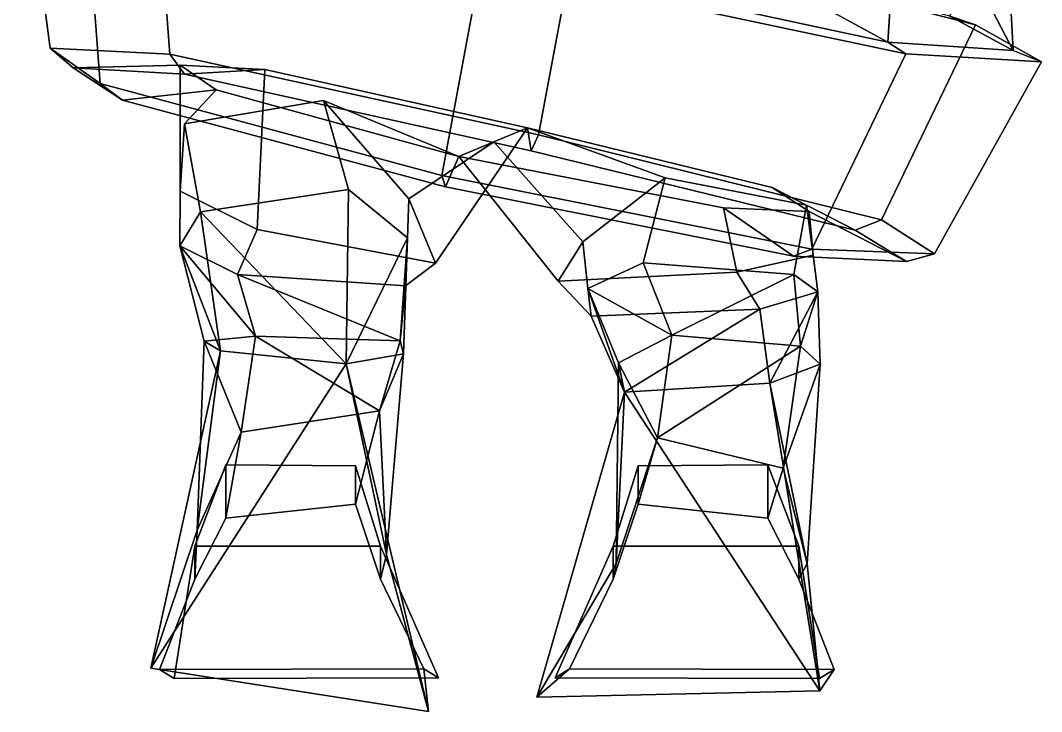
# Model space of a CAD drawing. Extents: x -126 to 174, y -161 to 360.
# Drawn here: x -122.9 to 136.5, y -161.5 to 14.1 of the extents above; entities that cross this region are included whole.
import ezdxf

# ---------------------------------------------------------------- set-up
doc = ezdxf.new("R2010")
doc.units = 0

msp = doc.modelspace()

# ---------------------------------------------------------------- linework, layer by layer
for points in [[(-89.199135, 61.610519, 90.85788), (-122.924171, 63.917114, 10.838101), (-115.377319, 7.059402, 6.566707), (-84.944992, 5.518326, 86.988861)], [(-115.377319, 7.059402, 6.566707), (-122.924171, 63.917114, 10.838101), (-106.915359, 54.168976, -82.74221), (-102.661209, -1.923218, -86.611229)], [(97.483215, 8.620117, -95.8974), (-3.684132, 30.384079, -113.898987), (-1.28747, 62.500732, -106.341522)], [(97.483215, 8.620117, -95.8974), (-1.28747, 62.500732, -106.341522), (100.868393, 61.088287, -73.541344)], [(129.29245, 6.478271, -19.910454), (100.868393, 61.088287, -73.541344), (126.259178, 64.00766, -5.459189)], [(113.161285, 15.205551, 57.731003), (129.29245, 6.478271, -19.910454), (126.259178, 64.00766, -5.459189)], [(8.735627, -14.946121, 109.758003), (18.735188, 38.815857, 111.944969), (-89.199135, 61.610519, 90.85788), (-84.944992, 5.518326, 86.988861)], [(129.29245, 6.478271, -19.910454), (97.483215, 8.620117, -95.8974), (100.868393, 61.088287, -73.541344)], [(-102.661209, -1.923218, -86.611229), (-106.915359, 54.168976, -82.74221), (-5.878995, 28.475464, -129.361099), (-15.889922, -25.289871, -131.546127)], [(18.735188, 38.815857, 111.944969), (119.744263, 13.033463, 65.324547), (113.161285, 15.205551, 57.731003), (17.699532, 39.449463, 99.731125)], [(8.735627, -14.946121, 109.758003), (95.841743, -36.512611, 64.896332), (119.744263, 13.033463, 65.324547), (18.735188, 38.815857, 111.944969)], [(102.028046, 5.591919, -108.275543), (-5.878995, 28.475464, -129.361099), (-3.684132, 30.384079, -113.898987), (97.483215, 8.620117, -95.8974)], [(78.125526, -43.954155, -108.703758), (-15.889922, -25.289871, -131.546127), (-5.878995, 28.475464, -129.361099), (102.028046, 5.591919, -108.275543)], [(119.744263, 13.033463, 65.324547), (95.841743, -36.512611, 64.896332), (109.312096, -45.178421, -20.890823), (136.507324, 3.602127, -20.864986)], [(136.507324, 3.602127, -20.864986), (129.29245, 6.478271, -19.910454), (113.161285, 15.205551, 57.731003), (119.744263, 13.033463, 65.324547)], [(102.028046, 5.591919, -108.275543), (97.483215, 8.620117, -95.8974), (129.29245, 6.478271, -19.910454), (136.507324, 3.602127, -20.864986)], [(-84.944992, 5.518326, 86.988861), (-115.377319, 7.059402, 6.566707), (-109.565987, 2.072052, 5.635538), (-81.279388, 0.472687, 77.849045)], [(-115.377319, 7.059402, 6.566707), (-102.661209, -1.923218, -86.611229), (-96.957466, -6.112747, -75.779358), (-109.565987, 2.072052, 5.635538)], [(8.735627, -14.946121, 109.758003), (-84.944992, 5.518326, 86.988861), (-81.279388, 0.472687, 77.849045), (6.830368, -18.9879, 97.353973)], [(109.312096, -45.178421, -20.890823), (78.125526, -43.954155, -108.703758), (102.028046, 5.591919, -108.275543), (136.507324, 3.602127, -20.864986)], [(-81.279388, 0.472687, 77.849045), (-109.565987, 2.072052, 5.635538), (-82.358452, 2.739426, 2.735739), (-60.832523, 1.688339, 60.214119)], [(-109.565987, 2.072052, 5.635538), (-96.957466, -6.112747, -75.779358), (-73.221054, -3.51535, -61.18026), (-82.358452, 2.739426, 2.735739)], [(-60.832523, 1.688339, 60.214119), (-82.358452, 2.739426, 2.735739), (-82.324669, -29.262009, -0.550142), (-62.766926, -38.959518, 32.586708)], [(-82.358452, 2.739426, 2.735739), (-73.221054, -3.51535, -61.18026), (-81.257591, -12.116119, -38.421757), (-82.324669, -29.262009, -0.550142)], [(6.830368, -18.9879, 97.353973), (-81.279388, 0.472687, 77.849045), (-60.832523, 1.688339, 60.214119), (5.94255, -13.127182, 76.605286)], [(5.94255, -13.127182, 76.605286), (-60.832523, 1.688339, 60.214119), (-62.766926, -38.959518, 32.586708), (-17.450201, -47.509613, 41.252895)], [(-102.661209, -1.923218, -86.611229), (-15.889922, -25.289871, -131.546127), (-14.962154, -28.141663, -116.189507), (-96.957466, -6.112747, -75.779358)], [(-96.957466, -6.112747, -75.779358), (-14.962154, -28.141663, -116.189507), (-11.555079, -20.476898, -94.852821), (-73.221054, -3.51535, -61.18026)], [(-73.221054, -3.51535, -61.18026), (-11.555079, -20.476898, -94.852821), (-45.897381, -6.212082, -67.990898), (-81.257591, -12.116119, -38.421757)], [(-77.162941, -34.541267, -26.039938), (-81.257591, -12.116119, -38.421757), (-45.897381, -6.212082, -67.990898), (-39.534019, -28.858902, -46.111271)], [(-24.590702, -41.078339, -25.661783), (-39.534019, -28.858902, -46.111271), (-45.897381, -6.212082, -67.990898), (-24.21336, -31.167946, -15.606462)], [(-11.555079, -20.476898, -94.852821), (-2.63441, -16.729858, -7.439778), (-24.21336, -31.167946, -15.606462), (-45.897381, -6.212082, -67.990898)], [(-82.445847, -43.100067, -7.9851), (-82.324669, -29.262009, -0.550142), (-81.257591, -12.116119, -38.421757), (-77.162941, -34.541267, -26.039938)], [(-2.63441, -16.729858, -7.439778), (5.94255, -13.127182, 76.605286), (-17.450201, -47.509613, 41.252895), (-24.21336, -31.167946, -15.606462)], [(19.925171, -42.0923, -5.638475), (40.905201, -25.893845, 52.176331), (5.94255, -13.127182, 76.605286), (-2.63441, -16.729858, -7.439778)], [(5.94255, -13.127182, 76.605286), (40.905201, -25.893845, 52.176331), (76.769081, -32.82692, 20.893387), (68.081497, -28.282753, 44.460548)], [(6.830368, -18.9879, 97.353973), (5.94255, -13.127182, 76.605286), (68.081497, -28.282753, 44.460548), (89.171898, -39.155365, 57.019531)], [(8.735627, -14.946121, 109.758003), (6.830368, -18.9879, 97.353973), (89.171898, -39.155365, 57.019531), (95.841743, -36.512611, 64.896332)], [(19.925171, -42.0923, -5.638475), (-2.63441, -16.729858, -7.439778), (-11.555079, -20.476898, -94.852821), (13.674922, -52.098694, -70.404907)], [(73.49382, -45.740799, -96.608871), (55.69297, -33.48645, -76.93383), (-11.555079, -20.476898, -94.852821), (-14.962154, -28.141663, -116.189507)], [(55.69297, -33.48645, -76.93383), (59.069397, -49.860069, -58.784416), (13.674922, -52.098694, -70.404907), (-11.555079, -20.476898, -94.852821)], [(78.125526, -43.954155, -108.703758), (73.49382, -45.740799, -96.608871), (-14.962154, -28.141663, -116.189507), (-15.889922, -25.289871, -131.546127)], [(35.31126, -47.489677, 18.889938), (40.905201, -25.893845, 52.176331), (19.925171, -42.0923, -5.638475), (21.189959, -53.994461, -4.652997)], [(35.31126, -47.489677, 18.889938), (73.560257, -50.411438, -1.310826), (76.769081, -32.82692, 20.893387), (40.905201, -25.893845, 52.176331)], [(68.081497, -28.282753, 44.460548), (76.769081, -32.82692, 20.893387), (78.455261, -45.473686, -19.801266), (77.490082, -34.423615, -16.798096)], [(89.171898, -39.155365, 57.019531), (68.081497, -28.282753, 44.460548), (77.490082, -34.423615, -16.798096), (102.204147, -47.162186, -20.243229)], [(-67.759377, -50.434593, 2.934884), (-62.766926, -38.959518, 32.586708), (-82.324669, -29.262009, -0.550142), (-82.445847, -43.100067, -7.9851)], [(-40.14677, -73.089523, -40.894901), (-77.162941, -34.541267, -26.039938), (-39.534019, -28.858902, -46.111271)], [(-40.14677, -73.089523, -40.894901), (-39.534019, -28.858902, -46.111271), (-24.590702, -41.078339, -25.661783)], [(-25.066999, -53.310165, -1.534623), (-24.590702, -41.078339, -25.661783), (-24.21336, -31.167946, -15.606462), (-17.450201, -47.509613, 41.252895)], [(77.490082, -34.423615, -16.798096), (78.455261, -45.473686, -19.801266), (59.069397, -49.860069, -58.784416), (55.69297, -33.48645, -76.93383)], [(102.204147, -47.162186, -20.243229), (77.490082, -34.423615, -16.798096), (55.69297, -33.48645, -76.93383), (73.49382, -45.740799, -96.608871)], [(73.560257, -50.411438, -1.310826), (79.632622, -54.798973, -20.557674), (78.455261, -45.473686, -19.801266), (76.769081, -32.82692, 20.893387)], [(-72.123909, -69.855217, -23.527189), (-82.445847, -43.100067, -7.9851), (-77.162941, -34.541267, -26.039938)], [(-72.123909, -69.855217, -23.527189), (-77.162941, -34.541267, -26.039938), (-40.14677, -73.089523, -40.894901)], [(95.841743, -36.512611, 64.896332), (89.171898, -39.155365, 57.019531), (102.204147, -47.162186, -20.243229), (109.312096, -45.178421, -20.890823)], [(-25.066999, -53.310165, -1.534623), (-17.450201, -47.509613, 41.252895), (-62.766926, -38.959518, 32.586708), (-67.759377, -50.434593, 2.934884)], [(-25.595402, -70.617409, -22.842407), (-40.14677, -73.089523, -40.894901), (-24.590702, -41.078339, -25.661783)], [(-26.451664, -67.291336, -1.057654), (-25.595402, -70.617409, -22.842407), (-24.590702, -41.078339, -25.661783)], [(-26.451664, -67.291336, -1.057654), (-24.590702, -41.078339, -25.661783), (-25.066999, -53.310165, -1.534623)], [(-63.222088, -66.086395, 2.367022), (-67.759377, -50.434593, 2.934884), (-82.445847, -43.100067, -7.9851)], [(-63.222088, -66.086395, 2.367022), (-82.445847, -43.100067, -7.9851), (-76.205101, -67.34938, -7.535728)], [(-76.205101, -67.34938, -7.535728), (-82.445847, -43.100067, -7.9851), (-72.123909, -69.855217, -23.527189)], [(21.189959, -53.994461, -4.652997), (19.925171, -42.0923, -5.638475), (13.674922, -52.098694, -70.404907), (22.057007, -60.994278, -33.455135)], [(109.312096, -45.178421, -20.890823), (102.204147, -47.162186, -20.243229), (73.49382, -45.740799, -96.608871), (78.125526, -43.954155, -108.703758)], [(79.632622, -54.798973, -20.557674), (64.944984, -59.189438, -35.335125), (59.069397, -49.860069, -58.784416), (78.455261, -45.473686, -19.801266)], [(42.580311, -65.842133, 33.16544), (35.31126, -47.489677, 18.889938), (21.189959, -53.994461, -4.652997)], [(42.580311, -65.842133, 33.16544), (73.560257, -50.411438, -1.310826), (35.31126, -47.489677, 18.889938)], [(-26.451664, -67.291336, -1.057654), (-25.066999, -53.310165, -1.534623), (-67.759377, -50.434593, 2.934884)], [(-26.451664, -67.291336, -1.057654), (-67.759377, -50.434593, 2.934884), (-63.222088, -66.086395, 2.367022)], [(64.944984, -59.189438, -35.335125), (22.057007, -60.994278, -33.455135), (13.674922, -52.098694, -70.404907), (59.069397, -49.860069, -58.784416)], [(42.580311, -65.842133, 33.16544), (75.238518, -68.600288, 15.325467), (73.560257, -50.411438, -1.310826)], [(75.238518, -68.600288, 15.325467), (79.632622, -54.798973, -20.557674), (73.560257, -50.411438, -1.310826)], [(42.580311, -65.842133, 33.16544), (21.189959, -53.994461, -4.652997), (29.054703, -72.889542, 11.943208)], [(30.564674, -80.339981, -14.464256), (21.189959, -53.994461, -4.652997), (22.057007, -60.994278, -33.455135)], [(29.054703, -72.889542, 11.943208), (21.189959, -53.994461, -4.652997), (30.564674, -80.339981, -14.464256)], [(67.428352, -78.023888, -15.633836), (64.944984, -59.189438, -35.335125), (79.632622, -54.798973, -20.557674)], [(80.234444, -73.214973, -2.050997), (67.428352, -78.023888, -15.633836), (79.632622, -54.798973, -20.557674)], [(75.238518, -68.600288, 15.325467), (80.234444, -73.214973, -2.050997), (79.632622, -54.798973, -20.557674)], [(30.564674, -80.339981, -14.464256), (22.057007, -60.994278, -33.455135), (64.944984, -59.189438, -35.335125)], [(67.428352, -78.023888, -15.633836), (30.564674, -80.339981, -14.464256), (64.944984, -59.189438, -35.335125)], [(-78.024666, -115.359367, -0.72387), (-66.829094, -90.442291, 3.207973), (-76.205101, -67.34938, -7.535728)], [(-78.024666, -115.359367, -0.72387), (-76.205101, -67.34938, -7.535728), (-72.123909, -69.855217, -23.527189)], [(-66.829094, -90.442291, 3.207973), (-63.222088, -66.086395, 2.367022), (-76.205101, -67.34938, -7.535728)], [(-66.829094, -90.442291, 3.207973), (-31.729546, -85.079422, 1.277142), (-63.222088, -66.086395, 2.367022)], [(-31.729546, -85.079422, 1.277142), (-26.451664, -67.291336, -1.057654), (-63.222088, -66.086395, 2.367022)], [(-31.729546, -85.079422, 1.277142), (-25.595402, -70.617409, -22.842407), (-26.451664, -67.291336, -1.057654)], [(38.96257, -91.899818, 20.668585), (42.580311, -65.842133, 33.16544), (29.054703, -72.889542, 11.943208)], [(38.96257, -91.899818, 20.668585), (75.238518, -68.600288, 15.325467), (42.580311, -65.842133, 33.16544)], [(-89.793991, -150.421799, -10.493994), (-78.024666, -115.359367, -0.72387), (-72.123909, -69.855217, -23.527189)], [(-89.793991, -150.421799, -10.493994), (-72.123909, -69.855217, -23.527189), (-40.14677, -73.089523, -40.894901)], [(70.843933, -99.59082, 4.760814), (75.238518, -68.600288, 15.325467), (38.96257, -91.899818, 20.668585)], [(70.843933, -99.59082, 4.760814), (80.234444, -73.214973, -2.050997), (75.238518, -68.600288, 15.325467)], [(-29.947723, -121.568024, -12.028934), (-40.14677, -73.089523, -40.894901), (-25.595402, -70.617409, -22.842407)], [(-29.947723, -121.568024, -12.028934), (-25.595402, -70.617409, -22.842407), (-31.729546, -85.079422, 1.277142)], [(-19.275139, -161.451538, -28.266424), (-89.793991, -150.421799, -10.493994), (-40.14677, -73.089523, -40.894901)], [(-19.275139, -161.451538, -28.266424), (-40.14677, -73.089523, -40.894901), (-29.947723, -121.568024, -12.028934)], [(28.400745, -123.839386, -0.427503), (38.96257, -91.899818, 20.668585), (29.054703, -72.889542, 11.943208)], [(28.400745, -123.839386, -0.427503), (29.054703, -72.889542, 11.943208), (30.564674, -80.339981, -14.464256)], [(76.945045, -123.799042, -10.931041), (67.428352, -78.023888, -15.633836), (80.234444, -73.214973, -2.050997)], [(76.945045, -123.799042, -10.931041), (80.234444, -73.214973, -2.050997), (70.843933, -99.59082, 4.760814)], [(8.301167, -157.750458, -20.948307), (28.400745, -123.839386, -0.427503), (30.564674, -80.339981, -14.464256)], [(8.301167, -157.750458, -20.948307), (30.564674, -80.339981, -14.464256), (80.181229, -156.177399, -34.786198)], [(80.181229, -156.177399, -34.786198), (30.564674, -80.339981, -14.464256), (67.428352, -78.023888, -15.633836)], [(80.181229, -156.177399, -34.786198), (67.428352, -78.023888, -15.633836), (76.945045, -123.799042, -10.931041)], [(-31.729546, -85.079422, 1.277142), (-66.829094, -90.442291, 3.207973), (-70.777412, -112.334427, 35.947453), (-37.787899, -108.736435, 35.947453)], [(-29.947723, -121.568024, -12.028934), (-31.729546, -85.079422, 1.277142), (-37.787899, -108.736435, 35.947453), (-31.473774, -127.827744, 43.725594)], [(-78.024666, -115.359367, -0.72387), (-78.613716, -127.827744, 43.725594), (-70.777412, -112.334427, 35.947453), (-66.829094, -90.442291, 3.207973)], [(28.400745, -123.839386, -0.427503), (27.673773, -127.827744, 43.725594), (33.987896, -108.736435, 35.947453), (38.96257, -91.899818, 20.668585)], [(38.96257, -91.899818, 20.668585), (33.987896, -108.736435, 35.947453), (66.977409, -112.334427, 35.947453), (70.843933, -99.59082, 4.760814)], [(-31.473774, -119.444244, 102.617195), (-37.787899, -98.998032, 87.801697), (-70.777412, -98.812729, 87.801697), (-78.613716, -119.444244, 102.617195)], [(-78.613716, -119.444244, 102.617195), (-70.777412, -98.812729, 87.801697), (-70.777412, -112.334427, 35.947453), (-78.613716, -127.827744, 43.725594)], [(-37.787899, -98.998032, 87.801697), (-37.787899, -108.736435, 35.947453), (-70.777412, -112.334427, 35.947453), (-70.777412, -98.812729, 87.801697)], [(-31.473774, -119.444244, 102.617195), (-31.473774, -127.827744, 43.725594), (-37.787899, -108.736435, 35.947453), (-37.787899, -98.998032, 87.801697)], [(27.673773, -119.444244, 102.617195), (74.813721, -119.444244, 102.617195), (66.977409, -98.812729, 87.801697), (33.987896, -98.998032, 87.801697)], [(27.673773, -119.444244, 102.617195), (33.987896, -98.998032, 87.801697), (33.987896, -108.736435, 35.947453), (27.673773, -127.827744, 43.725594)], [(33.987896, -98.998032, 87.801697), (66.977409, -98.812729, 87.801697), (66.977409, -112.334427, 35.947453), (33.987896, -108.736435, 35.947453)], [(74.813721, -119.444244, 102.617195), (74.813721, -127.827744, 43.725594), (66.977409, -112.334427, 35.947453), (66.977409, -98.812729, 87.801697)], [(76.945045, -123.799042, -10.931041), (70.843933, -99.59082, 4.760814), (66.977409, -112.334427, 35.947453), (74.813721, -127.827744, 43.725594)], [(-89.793991, -150.421799, -10.493994), (-87.594154, -150.723206, 36.317848), (-78.613716, -127.827744, 43.725594), (-78.024666, -115.359367, -0.72387)], [(-83.890282, -153.02951, 102.617195), (-78.613716, -119.444244, 102.617195), (-78.613716, -127.827744, 43.725594), (-87.594154, -150.723206, 36.317848)], [(-16.70689, -152.844193, 102.617195), (-31.473774, -119.444244, 102.617195), (-78.613716, -119.444244, 102.617195), (-83.890282, -153.02951, 102.617195)], [(-16.70689, -152.844193, 102.617195), (-20.410763, -150.61731, 32.613968), (-31.473774, -127.827744, 43.725594), (-31.473774, -119.444244, 102.617195)], [(-19.275139, -161.451538, -28.266424), (-29.947723, -121.568024, -12.028934), (-31.473774, -127.827744, 43.725594), (-20.410763, -150.61731, 32.613968)], [(12.906889, -152.844193, 102.617195), (80.090286, -153.02951, 102.617195), (74.813721, -119.444244, 102.617195), (27.673773, -119.444244, 102.617195)], [(12.906889, -152.844193, 102.617195), (27.673773, -119.444244, 102.617195), (27.673773, -127.827744, 43.725594), (16.610764, -150.61731, 32.613968)], [(80.090286, -153.02951, 102.617195), (83.794151, -150.723206, 36.317848), (74.813721, -127.827744, 43.725594), (74.813721, -119.444244, 102.617195)], [(8.301167, -157.750458, -20.948307), (16.610764, -150.61731, 32.613968), (27.673773, -127.827744, 43.725594), (28.400745, -123.839386, -0.427503)], [(80.181229, -156.177399, -34.786198), (76.945045, -123.799042, -10.931041), (74.813721, -127.827744, 43.725594), (83.794151, -150.723206, 36.317848)], [(-89.793991, -150.421799, -10.493994), (-19.275139, -161.451538, -28.266424), (-20.410763, -150.61731, 32.613968), (-87.594154, -150.723206, 36.317848)], [(-83.890282, -153.02951, 102.617195), (-87.594154, -150.723206, 36.317848), (-20.410763, -150.61731, 32.613968), (-16.70689, -152.844193, 102.617195)], [(80.181229, -156.177399, -34.786198), (83.794151, -150.723206, 36.317848), (16.610764, -150.61731, 32.613968), (8.301167, -157.750458, -20.948307)], [(80.090286, -153.02951, 102.617195), (12.906889, -152.844193, 102.617195), (16.610764, -150.61731, 32.613968), (83.794151, -150.723206, 36.317848)]]:
    msp.add_3dface(points)

doc.saveas('drawing.dxf')
